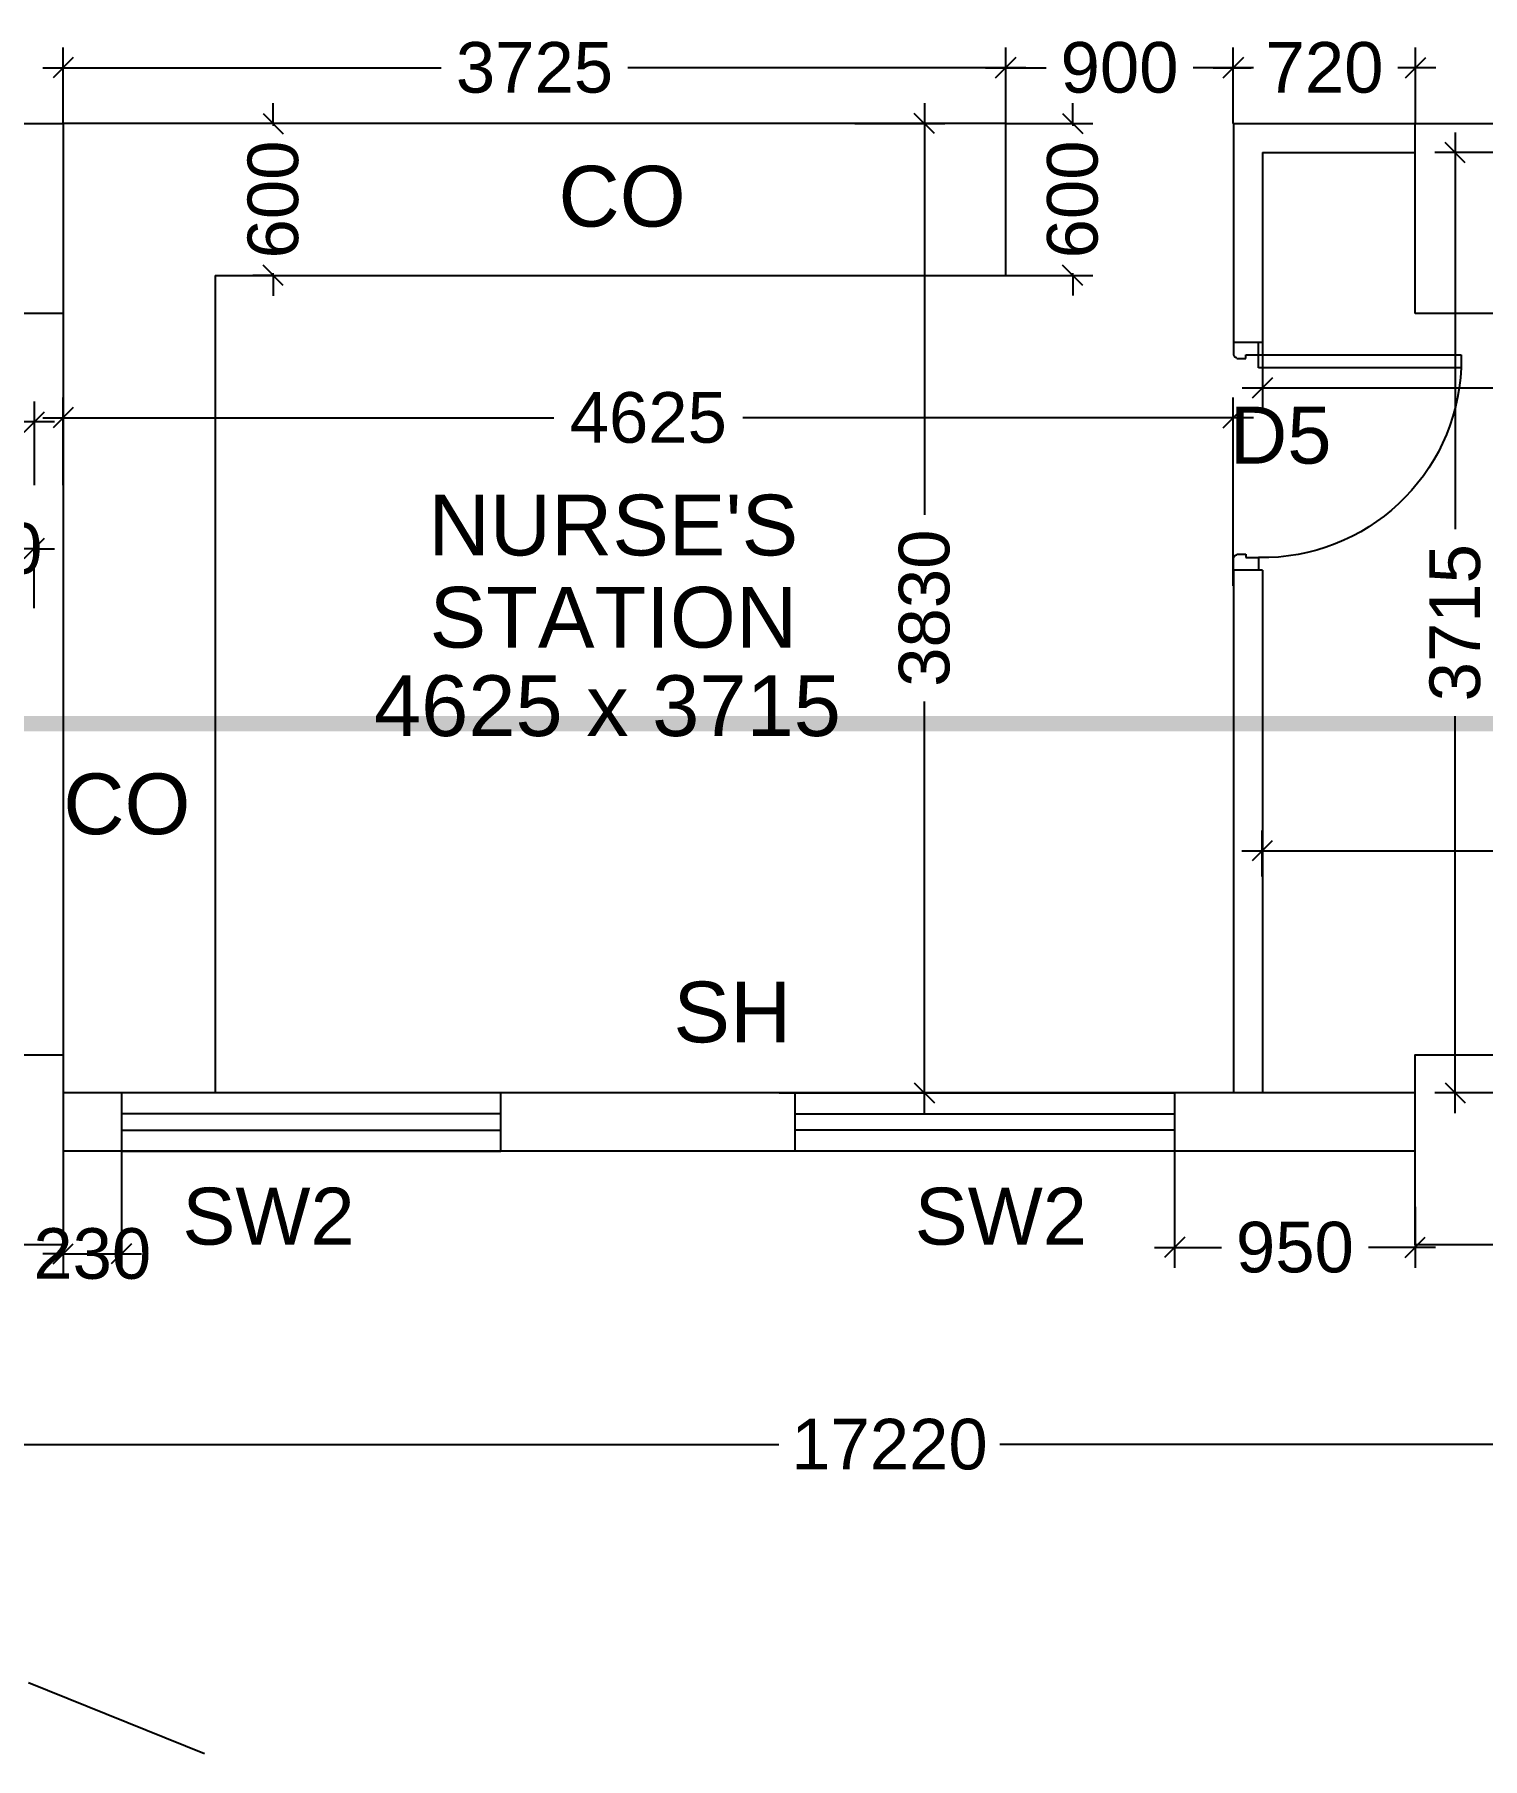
# Model space of a CAD drawing. Extents: x 7620542 to 7843793, y -6476226 to -6093835.
# Drawn here: x 7733204 to 7738926, y -6435819 to -6429007 of the extents above; entities that cross this region are included whole.
import ezdxf
from ezdxf.enums import TextEntityAlignment as Align

# ---------------------------------------------------------------- set-up
doc = ezdxf.new("R2010")
doc.units = 0
doc.header["$LTSCALE"] = 600
doc.header["$MEASUREMENT"] = 0
doc.header["$PDMODE"] = 35
doc.linetypes.add('DASHED', pattern=[0.75, 0.5, -0.25])
doc.linetypes.add('HIDDEN2', pattern=[0.1875, 0.125, -0.0625])
doc.layers.get('0').update_dxf_attribs({"linetype": 'CONTINUOUS'})
doc.layers.get('Defpoints').update_dxf_attribs({"linetype": 'CONTINUOUS'})
for name, color, linetype in [('Counter', 7, 'CONTINUOUS'), ('DOOR', 32, 'CONTINUOUS'), ('Duct', 8, 'CONTINUOUS'), ('joinery', 7, 'CONTINUOUS'), ('LA-column', 3, 'CONTINUOUS'), ('Room Dim', 1, 'CONTINUOUS'), ('Sections', 10, 'CONTINUOUS'), ('Shleves', 7, 'CONTINUOUS'), ('TEXT', 6, 'CONTINUOUS'), ('Walls', 7, 'CONTINUOUS'), ('WIN', 151, 'CONTINUOUS'), ('Working Dim', 5, 'CONTINUOUS')]:
    doc.layers.add(name, color=color, linetype=linetype)
doc.styles.add('ari', font='arial.ttf')
doc.styles.add('ARIAL', font='arial.ttf')
doc.dimstyles.new('int. dim', dxfattribs={"dimtxt": 450, "dimasz": 80, "dimexe": 80, "dimexo": 0, "dimgap": 70, "dimtad": 0, "dimdec": 0, "dimzin": 12, "dimdsep": 46, "dimtxsty": 'ari', "dimblk": 'OBLIQUE', "dimcen": 2, "dimdle": 80, "dimclrd": 256, "dimclre": 256, "dimclrt": 6, "dimadec": 0, "dimazin": 0, "dimtfac": 1, "dimtdec": 0, "dimtix": 1, "dimtmove": 2, "dimatfit": 3, "dimfxl": 1, "dimtolj": 1, "dimtzin": 0, "dimlwd": -1, "dimlwe": -1, "dimarcsym": 0})

# ---------------------------------------------------------------- blocks, each defined once
blk = doc.blocks.new('1000')
at = {"layer": 'DOOR'}
for p, q in [((0, -100), (0, 0)), ((0, 0), (49.7, 0)), ((49.7, 0), (49.7, -2.2)), ((63.2, -49.5), (49.7, -49.5)), ((49.7, -49.5), (49.7, -100)), ((63.2, -13.5), (61, -13.5)), ((63.2, -13.5), (63.2, -49.5)), ((836.8, -13.5), (836.8, -49.5)), ((836.8, -13.5), (839, -13.5)), ((836.8, -49.5), (850.3, -49.5)), ((850.3, 0), (850.3, -2.2)), ((900, 0), (850.3, 0)), ((850.3, -49.5), (850.3, -100)), ((900, -100), (900, 0)), ((49.7, -100), (0, -100)), ((49.7, -100), (49.7, -900.6)), ((100.2, -100), (49.7, -100)), ((100.2, -900.6), (100.2, -100)), ((850.3, -100), (900, -100)), ((49.7, -900.6), (100.2, -900.6))]:
    blk.add_line(p, q, dxfattribs=at)
for centre, major_axis, start_param, end_param in [((49.7, -13.5), (-7.95, 7.95), 3.926991, 5.497787), ((850.3, -13.5), (7.95, 7.95), 0.785398, 2.356194)]:
    blk.add_ellipse(centre, major_axis=major_axis, ratio=1, start_param=start_param, end_param=end_param, dxfattribs=at)
at = {"layer": 'DOOR', "color": 145}
blk.add_ellipse((64.3, -115.3), major_axis=(-519.7, 589.8), ratio=1, start_param=2.464943, end_param=4.009476, dxfattribs=at)
blk = doc.blocks.new('_Oblique')
at = {"color": 0, "linetype": 'ByBlock', "lineweight": -2}
blk.add_line((-0.5, -0.5), (0.5, 0.5), dxfattribs=at)
blk = doc.blocks.new('*D2291')
at = {"layer": 'Defpoints', "color": 0, "transparency": 16777216}
for p in [(7733203.1, -6430537.7), (7727973.1, -6430787.9, 6.3), (7733203.1, -6430787.9, 6.3)]:
    blk.add_point(p, dxfattribs=at)
at = {"layer": 'Working Dim', "transparency": 16777216}
for p, q in [((7727973.1, -6430787.9), (7727973.1, -6430457.7)), ((7733203.1, -6430787.9), (7733203.1, -6430457.7)), ((7727893.1, -6430537.7), (7730219.9, -6430537.7)), ((7733283.1, -6430537.7), (7730956.4, -6430537.7))]:
    blk.add_line(p, q, dxfattribs=at)
at = {"layer": 'Working Dim', "transparency": 16777216, "xscale": 80, "yscale": 80, "zscale": 80, "rotation": 180}
blk.add_blockref('_Oblique', (7727973.1, -6430537.7), dxfattribs=at)
at = {"layer": 'Working Dim', "transparency": 16777216, "xscale": 80, "yscale": 80, "zscale": 80}
blk.add_blockref('_Oblique', (7733203.1, -6430537.7), dxfattribs=at)
at = {"layer": 'Working Dim', "color": 6, "transparency": 16777216, "insert": (7730588.1, -6430537.7), "char_height": 200, "attachment_point": 5, "style": 'ari'}
blk.add_mtext('\\A1;5230', dxfattribs=at)
blk = doc.blocks.new('*D2293')
at = {"layer": 'Defpoints', "color": 0, "transparency": 16777216}
for p in [(7737941.6, -6430521.4), (7733317.1, -6430787.9, 6.3), (7737941.6, -6431185, 6.3)]:
    blk.add_point(p, dxfattribs=at)
at = {"layer": 'Working Dim', "transparency": 16777216}
for p, q in [((7733317.1, -6430787.9), (7733317.1, -6430441.4)), ((7737941.6, -6431185), (7737941.6, -6430441.4)), ((7733237.1, -6430521.4), (7735256, -6430521.4)), ((7738021.6, -6430521.4), (7736002.8, -6430521.4))]:
    blk.add_line(p, q, dxfattribs=at)
at = {"layer": 'Working Dim', "transparency": 16777216, "xscale": 80, "yscale": 80, "zscale": 80, "rotation": 180}
blk.add_blockref('_Oblique', (7733317.1, -6430521.4), dxfattribs=at)
at = {"layer": 'Working Dim', "transparency": 16777216, "xscale": 80, "yscale": 80, "zscale": 80}
blk.add_blockref('_Oblique', (7737941.6, -6430521.4), dxfattribs=at)
at = {"layer": 'Working Dim', "color": 6, "transparency": 16777216, "insert": (7735629.4, -6430521.4), "char_height": 200, "attachment_point": 5, "style": 'ari'}
blk.add_mtext('\\A1;4625', dxfattribs=at)
blk = doc.blocks.new('*D2294')
at = {"layer": 'Defpoints', "color": 0, "transparency": 16777216}
for p in [(7736446.3, -6429358.7, 3.4), (7736720.8, -6429358.7), (7736146.3, -6433188.7, 6.3)]:
    blk.add_point(p, dxfattribs=at)
at = {"layer": 'Working Dim', "transparency": 16777216}
for p, q in [((7736720.8, -6429278.7), (7736720.8, -6430905.5)), ((7736446.3, -6429358.7), (7736800.8, -6429358.7)), ((7736720.8, -6433268.7), (7736720.8, -6431641.9)), ((7736146.3, -6433188.7), (7736800.8, -6433188.7))]:
    blk.add_line(p, q, dxfattribs=at)
at = {"layer": 'Working Dim', "transparency": 16777216, "xscale": 80, "yscale": 80, "zscale": 80}
for p, rotation in [((7736720.8, -6429358.7), 90), ((7736720.8, -6433188.7), 270)]:
    blk.add_blockref('_Oblique', p, dxfattribs=dict(at, rotation=rotation))
at = {"layer": 'Working Dim', "color": 6, "transparency": 16777216, "insert": (7736720.8, -6431273.7), "char_height": 200, "attachment_point": 5, "rotation": 90, "style": 'ari'}
blk.add_mtext('\\A1;3830', dxfattribs=at)
blk = doc.blocks.new('*D2295')
at = {"layer": 'Defpoints', "color": 0, "transparency": 16777216}
for p in [(7741475.7, -6432232.3), (7738055.6, -6432334.3, 6.3), (7741475.7, -6432334.3, 6.3)]:
    blk.add_point(p, dxfattribs=at)
at = {"layer": 'Working Dim', "transparency": 16777216}
for p, q in [((7738055.6, -6432334.3), (7738055.6, -6432152.3)), ((7741475.7, -6432334.3), (7741475.7, -6432152.3)), ((7737975.6, -6432232.3), (7739397.4, -6432232.3)), ((7741555.7, -6432232.3), (7740133.9, -6432232.3))]:
    blk.add_line(p, q, dxfattribs=at)
at = {"layer": 'Working Dim', "transparency": 16777216, "xscale": 80, "yscale": 80, "zscale": 80, "rotation": 180}
blk.add_blockref('_Oblique', (7738055.6, -6432232.3), dxfattribs=at)
at = {"layer": 'Working Dim', "transparency": 16777216, "xscale": 80, "yscale": 80, "zscale": 80}
blk.add_blockref('_Oblique', (7741475.7, -6432232.3), dxfattribs=at)
at = {"layer": 'Working Dim', "color": 6, "transparency": 16777216, "insert": (7739765.7, -6432232.3), "char_height": 200, "attachment_point": 5, "style": 'ari'}
blk.add_mtext('\\A1;3420', dxfattribs=at)
blk = doc.blocks.new('*D2296')
at = {"layer": 'Defpoints', "color": 0, "transparency": 16777216}
for p in [(7738056.6, -6430135.8, 6.3), (7742791.2, -6430135.8, 6.3), (7742791.2, -6430403.7)]:
    blk.add_point(p, dxfattribs=at)
at = {"layer": 'Working Dim', "transparency": 16777216}
for p, q in [((7738056.6, -6430135.8), (7738056.6, -6430483.7)), ((7742791.2, -6430135.8), (7742791.2, -6430483.7)), ((7737976.6, -6430403.7), (7740050.5, -6430403.7)), ((7742871.2, -6430403.7), (7740797.3, -6430403.7))]:
    blk.add_line(p, q, dxfattribs=at)
at = {"layer": 'Working Dim', "transparency": 16777216, "xscale": 80, "yscale": 80, "zscale": 80, "rotation": 180}
blk.add_blockref('_Oblique', (7738056.6, -6430403.7), dxfattribs=at)
at = {"layer": 'Working Dim', "transparency": 16777216, "xscale": 80, "yscale": 80, "zscale": 80}
blk.add_blockref('_Oblique', (7742791.2, -6430403.7), dxfattribs=at)
at = {"layer": 'Working Dim', "color": 6, "transparency": 16777216, "insert": (7740423.9, -6430403.7), "char_height": 200, "attachment_point": 5, "style": 'ari'}
blk.add_mtext('\\A1;4735', dxfattribs=at)
blk = doc.blocks.new('*D2297')
at = {"layer": 'Defpoints', "color": 0, "transparency": 16777216}
for p in [(7738818.2, -6429473.6), (7739472.4, -6429473.6, 6.3), (7739308.9, -6433188.6, 6.3)]:
    blk.add_point(p, dxfattribs=at)
at = {"layer": 'Working Dim', "transparency": 16777216}
for p, q in [((7738818.2, -6429393.6), (7738818.2, -6430961.8)), ((7739472.4, -6429473.6), (7738738.2, -6429473.6)), ((7738818.2, -6433268.6), (7738818.2, -6431700.4)), ((7739308.9, -6433188.6), (7738738.2, -6433188.6))]:
    blk.add_line(p, q, dxfattribs=at)
at = {"layer": 'Working Dim', "transparency": 16777216, "xscale": 80, "yscale": 80, "zscale": 80}
for p, rotation in [((7738818.2, -6429473.6), 90), ((7738818.2, -6433188.6), 270)]:
    blk.add_blockref('_Oblique', p, dxfattribs=dict(at, rotation=rotation))
at = {"layer": 'Working Dim', "color": 6, "transparency": 16777216, "insert": (7738818.2, -6431331.1), "char_height": 200, "attachment_point": 5, "rotation": 90, "style": 'ari'}
blk.add_mtext('\\A1;3715', dxfattribs=at)
blk = doc.blocks.new('*D2348')
at = {"layer": 'Defpoints', "color": 0, "transparency": 16777216}
for p in [(7733317.1, -6429138.2), (7733317.1, -6429358.7, 3.4), (7737042.1, -6429358.7, 3.4)]:
    blk.add_point(p, dxfattribs=at)
at = {"layer": 'Working Dim', "transparency": 16777216}
for p, q in [((7733317.1, -6429358.7), (7733317.1, -6429058.2)), ((7737042.1, -6429358.7), (7737042.1, -6429058.2)), ((7733237.1, -6429138.2), (7734810.3, -6429138.2)), ((7737122.1, -6429138.2), (7735549, -6429138.2))]:
    blk.add_line(p, q, dxfattribs=at)
at = {"layer": 'Working Dim', "transparency": 16777216, "xscale": 80, "yscale": 80, "zscale": 80, "rotation": 180}
blk.add_blockref('_Oblique', (7733317.1, -6429138.2), dxfattribs=at)
at = {"layer": 'Working Dim', "transparency": 16777216, "xscale": 80, "yscale": 80, "zscale": 80}
blk.add_blockref('_Oblique', (7737042.1, -6429138.2), dxfattribs=at)
at = {"layer": 'Working Dim', "color": 6, "transparency": 16777216, "insert": (7735179.6, -6429138.2), "char_height": 200, "attachment_point": 5, "style": 'ari'}
blk.add_mtext('\\A1;3725', dxfattribs=at)
blk = doc.blocks.new('*D2349')
at = {"layer": 'Defpoints', "color": 0, "transparency": 16777216}
for p in [(7737042.1, -6429358.7, 3.4), (7737306.7, -6429358.7), (7737042.1, -6429958.7, 3.4)]:
    blk.add_point(p, dxfattribs=at)
at = {"layer": 'Working Dim', "transparency": 16777216}
for p, q in [((7737306.7, -6429358.7), (7737306.7, -6429278.7)), ((7737042.1, -6429358.7), (7737386.7, -6429358.7)), ((7737306.7, -6429358.7), (7737306.7, -6429367.5)), ((7737042.1, -6429958.7), (7737386.7, -6429958.7)), ((7737306.7, -6429958.7), (7737306.7, -6429949.8)), ((7737306.7, -6429958.7), (7737306.7, -6430038.7))]:
    blk.add_line(p, q, dxfattribs=at)
at = {"layer": 'Working Dim', "transparency": 16777216, "xscale": 80, "yscale": 80, "zscale": 80}
for p, rotation in [((7737306.7, -6429358.7), 270), ((7737306.7, -6429958.7), 90)]:
    blk.add_blockref('_Oblique', p, dxfattribs=dict(at, rotation=rotation))
at = {"layer": 'Working Dim', "color": 6, "transparency": 16777216, "insert": (7737306.7, -6429658.7), "char_height": 200, "attachment_point": 5, "rotation": 90, "style": 'ari'}
blk.add_mtext('\\A1;600', dxfattribs=at)
blk = doc.blocks.new('*D2350')
at = {"layer": 'Defpoints', "color": 0, "transparency": 16777216}
for p in [(7737941.6, -6429138.2), (7737042.1, -6429358.7), (7737941.6, -6429358.6, 6.3)]:
    blk.add_point(p, dxfattribs=at)
at = {"layer": 'Working Dim', "transparency": 16777216}
for p, q in [((7737042.1, -6429358.7), (7737042.1, -6429058.2)), ((7737941.6, -6429358.6), (7737941.6, -6429058.2)), ((7736962.1, -6429138.2), (7737201.3, -6429138.2)), ((7738021.6, -6429138.2), (7737782.5, -6429138.2))]:
    blk.add_line(p, q, dxfattribs=at)
at = {"layer": 'Working Dim', "transparency": 16777216, "xscale": 80, "yscale": 80, "zscale": 80, "rotation": 180}
blk.add_blockref('_Oblique', (7737042.1, -6429138.2), dxfattribs=at)
at = {"layer": 'Working Dim', "transparency": 16777216, "xscale": 80, "yscale": 80, "zscale": 80}
blk.add_blockref('_Oblique', (7737941.6, -6429138.2), dxfattribs=at)
at = {"layer": 'Working Dim', "color": 6, "transparency": 16777216, "insert": (7737491.9, -6429138.2), "char_height": 200, "attachment_point": 5, "style": 'ari'}
blk.add_mtext('\\A1;900', dxfattribs=at)
blk = doc.blocks.new('*D2351')
at = {"layer": 'Defpoints', "color": 0, "transparency": 16777216}
for p in [(7738662.1, -6429138.2), (7737941.6, -6429358.6, 6.3), (7738662.1, -6429358.6, 6.3)]:
    blk.add_point(p, dxfattribs=at)
at = {"layer": 'Working Dim', "transparency": 16777216}
for p, q in [((7737941.6, -6429358.6), (7737941.6, -6429058.2)), ((7738662.1, -6429358.6), (7738662.1, -6429058.2)), ((7737861.6, -6429138.2), (7738012.1, -6429138.2)), ((7738742.1, -6429138.2), (7738591.7, -6429138.2))]:
    blk.add_line(p, q, dxfattribs=at)
at = {"layer": 'Working Dim', "transparency": 16777216, "xscale": 80, "yscale": 80, "zscale": 80, "rotation": 180}
blk.add_blockref('_Oblique', (7737941.6, -6429138.2), dxfattribs=at)
at = {"layer": 'Working Dim', "transparency": 16777216, "xscale": 80, "yscale": 80, "zscale": 80}
blk.add_blockref('_Oblique', (7738662.1, -6429138.2), dxfattribs=at)
at = {"layer": 'Working Dim', "color": 6, "transparency": 16777216, "insert": (7738301.9, -6429138.2), "char_height": 200, "attachment_point": 5, "style": 'ari'}
blk.add_mtext('\\A1;720', dxfattribs=at)
blk = doc.blocks.new('*D2366')
at = {"layer": 'Defpoints', "color": 0, "transparency": 16777216}
for p in [(7733317.1, -6433413.8, 10.3), (7733547.1, -6433418.7), (7733547.1, -6433824.8)]:
    blk.add_point(p, dxfattribs=at)
at = {"layer": 'Working Dim', "transparency": 16777216}
for p, q in [((7733317.1, -6433413.8), (7733317.1, -6433904.8)), ((7733547.1, -6433418.7), (7733547.1, -6433904.8)), ((7733317.1, -6433824.8), (7733237.1, -6433824.8)), ((7733317.1, -6433824.8), (7733547.1, -6433824.8)), ((7733547.1, -6433824.8), (7733627.1, -6433824.8))]:
    blk.add_line(p, q, dxfattribs=at)
at = {"layer": 'Working Dim', "transparency": 16777216, "xscale": 80, "yscale": 80, "zscale": 80}
blk.add_blockref('_Oblique', (7733317.1, -6433824.8), dxfattribs=at)
at = {"layer": 'Working Dim', "transparency": 16777216, "xscale": 80, "yscale": 80, "zscale": 80, "rotation": 180}
blk.add_blockref('_Oblique', (7733547.1, -6433824.8), dxfattribs=at)
at = {"layer": 'Working Dim', "color": 6, "transparency": 16777216, "insert": (7733432.1, -6433824.8), "char_height": 200, "attachment_point": 5, "style": 'ari'}
blk.add_mtext('\\A1;230', dxfattribs=at)
blk = doc.blocks.new('*D2367')
at = {"layer": 'Defpoints', "color": 0, "transparency": 16777216}
for p in [(7737709.6, -6433418.8), (7738660.1, -6433638.8, 7.5), (7738660.1, -6433799.5)]:
    blk.add_point(p, dxfattribs=at)
at = {"layer": 'Working Dim', "transparency": 16777216}
for p, q in [((7737709.6, -6433418.8), (7737709.6, -6433879.5)), ((7738660.1, -6433638.8), (7738660.1, -6433879.5)), ((7737629.6, -6433799.5), (7737894.3, -6433799.5)), ((7738740.1, -6433799.5), (7738475.5, -6433799.5))]:
    blk.add_line(p, q, dxfattribs=at)
at = {"layer": 'Working Dim', "transparency": 16777216, "xscale": 80, "yscale": 80, "zscale": 80, "rotation": 180}
blk.add_blockref('_Oblique', (7737709.6, -6433799.5), dxfattribs=at)
at = {"layer": 'Working Dim', "transparency": 16777216, "xscale": 80, "yscale": 80, "zscale": 80}
blk.add_blockref('_Oblique', (7738660.1, -6433799.5), dxfattribs=at)
at = {"layer": 'Working Dim', "color": 6, "transparency": 16777216, "insert": (7738184.9, -6433799.5), "char_height": 200, "attachment_point": 5, "style": 'ari'}
blk.add_mtext('\\A1;950', dxfattribs=at)
blk = doc.blocks.new('*D2371')
at = {"layer": 'Defpoints', "color": 0, "transparency": 16777216}
for p in [(7745191.6, -6434578), (7727973.1, -6434618.8), (7745191.6, -6434618.8)]:
    blk.add_point(p, dxfattribs=at)
at = {"layer": 'Working Dim', "transparency": 16777216}
for p, q in [((7727973.1, -6434618.8), (7727973.1, -6434498)), ((7745191.6, -6434618.8), (7745191.6, -6434498)), ((7727893.1, -6434578), (7736145.8, -6434578)), ((7745271.6, -6434578), (7737019, -6434578))]:
    blk.add_line(p, q, dxfattribs=at)
at = {"layer": 'Working Dim', "transparency": 16777216, "xscale": 80, "yscale": 80, "zscale": 80, "rotation": 180}
blk.add_blockref('_Oblique', (7727973.1, -6434578), dxfattribs=at)
at = {"layer": 'Working Dim', "transparency": 16777216, "xscale": 80, "yscale": 80, "zscale": 80}
blk.add_blockref('_Oblique', (7745191.6, -6434578), dxfattribs=at)
at = {"layer": 'Working Dim', "color": 6, "transparency": 16777216, "insert": (7736582.4, -6434578), "char_height": 200, "attachment_point": 5, "style": 'ari'}
blk.add_mtext('\\A1;17220', dxfattribs=at)
blk = doc.blocks.new('*D2377')
at = {"layer": 'Defpoints', "color": 0, "transparency": 16777216}
for p in [(7734147.1, -6429359, 3.4), (7734147.1, -6429959, 3.4), (7734147.1, -6429959)]:
    blk.add_point(p, dxfattribs=at)
at = {"layer": 'Working Dim', "transparency": 16777216}
for p, q in [((7734147.1, -6429359), (7734147.1, -6429279)), ((7734147.1, -6429359), (7734067.1, -6429359)), ((7734147.1, -6429359), (7734147.1, -6429367.8)), ((7734147.1, -6429959), (7734067.1, -6429959)), ((7734147.1, -6429959), (7734147.1, -6429950.1)), ((7734147.1, -6429959), (7734147.1, -6430039))]:
    blk.add_line(p, q, dxfattribs=at)
at = {"layer": 'Working Dim', "transparency": 16777216, "xscale": 80, "yscale": 80, "zscale": 80}
for p, rotation in [((7734147.1, -6429359), 270), ((7734147.1, -6429959), 90)]:
    blk.add_blockref('_Oblique', p, dxfattribs=dict(at, rotation=rotation))
at = {"layer": 'Working Dim', "color": 6, "transparency": 16777216, "insert": (7734147.1, -6429659), "char_height": 200, "attachment_point": 5, "rotation": 90, "style": 'ari'}
blk.add_mtext('\\A1;600', dxfattribs=at)
blk = doc.blocks.new('*D2413')
at = {"layer": 'Defpoints', "color": 0, "transparency": 16777216}
for p in [(7732801.6, -6431038.8), (7732801.6, -6431273.6), (7733202.1, -6431273.7)]:
    blk.add_point(p, dxfattribs=at)
at = {"layer": 'Working Dim', "transparency": 16777216}
for p, q in [((7732801.6, -6431273.6), (7732801.6, -6430958.8)), ((7733202.1, -6431273.7), (7733202.1, -6430958.8)), ((7732801.6, -6431038.8), (7732721.6, -6431038.8)), ((7733202.1, -6431038.8), (7732801.6, -6431038.8)), ((7733202.1, -6431038.8), (7733282.1, -6431038.8))]:
    blk.add_line(p, q, dxfattribs=at)
at = {"layer": 'Working Dim', "transparency": 16777216, "xscale": 80, "yscale": 80, "zscale": 80}
blk.add_blockref('_Oblique', (7732801.6, -6431038.8), dxfattribs=at)
at = {"layer": 'Working Dim', "transparency": 16777216, "xscale": 80, "yscale": 80, "zscale": 80, "rotation": 180}
blk.add_blockref('_Oblique', (7733202.1, -6431038.8), dxfattribs=at)
at = {"layer": 'Working Dim', "color": 6, "transparency": 16777216, "insert": (7733001.9, -6431038.8), "char_height": 200, "attachment_point": 5, "style": 'ari'}
blk.add_mtext('\\A1;400', dxfattribs=at)

msp = doc.modelspace()

# ---------------------------------------------------------------- linework, layer by layer
at = {"layer": 'Counter'}
for p, q in [((7737042.324, -6429358.967, -19.389), (7733317.146, -6429358.967, -19.389)), ((7737042.324, -6429958.967, -19.389), (7737042.324, -6429358.967, -19.389)), ((7733917.147, -6429958.967, -19.389), (7737042.324, -6429958.967, -19.389))]:
    msp.add_line(p, q, dxfattribs=at)
at = {"layer": 'Duct', "color": 8, "linetype": 'HIDDEN2', "ltscale": 10}
msp.add_line((7727962.052, -6433418.687, -22.81), (7744821.649, -6440204.237, -22.81), dxfattribs=at)
at = {"layer": 'LA-column', "color": 2, "flags": 128}
for points, elevation in [([(7732567.146, -6430108.815), (7732567.146, -6429358.815), (7733317.146, -6429358.815), (7733317.146, -6430108.815)], -12.548), ([(7738659.969, -6430108.812), (7738659.969, -6429358.812), (7739409.969, -6429358.812), (7739409.969, -6430108.812)], -13.799), ([(7732567.146, -6433788.819), (7732567.146, -6433038.819), (7733317.146, -6433038.819), (7733317.146, -6433788.819)], -12.548), ([(7738659.969, -6433788.816), (7738659.969, -6433038.816), (7739409.969, -6433038.816), (7739409.969, -6433788.816)], -13.799)]:
    msp.add_lwpolyline(points, close=True, dxfattribs=dict(at, elevation=elevation))
at = {"layer": 'Sections', "linetype": 'DASHED', "lineweight": 0, "ltscale": 2, "const_width": 60, "elevation": -14.83, "flags": 128}
msp.add_lwpolyline([(7764050.867, -6431729.833), (7764598.735, -6430597.18), (7764598.735, -6431729.833), (7639175.207, -6431729.833), (7639175.207, -6430597.18), (7639723.075, -6431729.833)], dxfattribs=at)
at = {"layer": 'Walls'}
for p, q in [((7737941.649, -6429358.597, -22.81), (7738661.148, -6429358.597, -22.81)), ((7737941.649, -6429358.597, -22.81), (7737941.649, -6430223.66, -22.81)), ((7738056.649, -6429473.597, -22.81), (7738661.148, -6429473.597, -22.81)), ((7738056.649, -6429473.597, -22.81), (7738056.649, -6430223.66, -22.81)), ((7733917.147, -6429958.967, -22.81), (7733917.147, -6433188.663, -22.81)), ((7733317.147, -6430108.663, -22.81), (7733317.147, -6433038.819, -22.81)), ((7738056.649, -6430223.66, -22.81), (7737941.649, -6430223.66, -22.81)), ((7737941.649, -6431123.665, -22.81), (7737941.649, -6433188.597, -22.81)), ((7738056.649, -6431123.665, -22.81), (7737941.649, -6431123.665, -22.81)), ((7738056.649, -6431123.665, -22.81), (7738056.649, -6433188.597, -22.81)), ((7738660.057, -6433188.732, -22.81), (7733317.146, -6433188.665, -22.81)), ((7738660.057, -6433418.778, -22.81), (7733317.146, -6433418.687, -22.81))]:
    msp.add_line(p, q, dxfattribs=at)
at = {"layer": 'WIN', "linetype": 'Continuous', "elevation": -22.81}
for points in [[(7733547.147, -6433418.663), (7735047.147, -6433418.663), (7735047.147, -6433188.663), (7733547.147, -6433188.663)], [(7737709.649, -6433418.663), (7736209.649, -6433418.663), (7736209.649, -6433188.663), (7737709.649, -6433188.663)], [(7733547.147, -6433335.88), (7735047.147, -6433335.88), (7735047.147, -6433271.447), (7733547.147, -6433271.447)], [(7737709.649, -6433335.88), (7736209.649, -6433335.88), (7736209.649, -6433271.447), (7737709.649, -6433271.447)]]:
    msp.add_lwpolyline(points, close=True, dxfattribs=at)

# ---------------------------------------------------------------- block references
at = {"layer": 'DOOR', "linetype": 'Continuous', "xscale": -1, "rotation": 89.99998697995191}
msp.add_blockref('1000', (7737941.649, -6430223.665, -22.81), dxfattribs=at)

# ---------------------------------------------------------------- texts
at = {"layer": 'Counter', "color": 10, "style": 'ARIAL'}
for p in [(7735274.425, -6429765.949, -21.672), (7733317.147, -6432166.829, -22.81)]:
    msp.add_text('CO', height=240, dxfattribs=at).set_placement(p)
at = {"layer": 'joinery', "style": 'ari'}
for s, p in [('D5', (7738128.803, -6430702.378, -22.81)), ('SW2', (7734128.684, -6433788.352, -22.81)), ('SW2', (7737022.741, -6433788.352, -22.81))]:
    msp.add_text(s, height=225, dxfattribs=at).set_placement(p, align=Align.CENTER)
at = {"layer": 'Room Dim', "style": 'ARIAL'}
msp.add_text('4625 x 3715', height=240, dxfattribs=at).set_placement((7735467.908, -6431658.993, -22.81), align=Align.MIDDLE_CENTER)
at = {"layer": 'Shleves', "color": 10, "style": 'ARIAL'}
msp.add_text('SH', height=240, dxfattribs=at).set_placement((7735728.796, -6432989.205, -26.803))
at = {"layer": 'TEXT', "color": 7, "style": 'ARIAL'}
for s, p in [("NURSE'S", (7735491.351, -6431065.289, -22.81)), ('STATION', (7735491.351, -6431429.556, -22.81))]:
    msp.add_text(s, height=240, dxfattribs=at).set_placement(p, align=Align.CENTER)

# ---------------------------------------------------------------- dimensions: what is measured, and where the dimension line sits
at = {"layer": 'Working Dim'}
for base, p1, p2, override, picture, middle in [((7733317.147, -6429138.214, -22.81), (7737042.147, -6429358.683, -19.389), (7733317.147, -6429358.683, -19.389), {"dimtxt": 200}, '*D2348', (7735179.647, -6429138.214, -22.81)), ((7737941.649, -6429138.214, -22.81), (7737042.147, -6429358.683, -22.81), (7737941.649, -6429358.597, -16.541), {"dimtxt": 200}, '*D2350', (7737491.898, -6429138.214, -22.81)), ((7738662.148, -6429138.214, -22.81), (7737941.649, -6429358.597, -16.541), (7738662.148, -6429358.597, -16.541), {"dimtxt": 200}, '*D2351', (7738301.898, -6429138.214, -22.81)), ((7742791.179, -6430403.702, -22.81), (7738056.649, -6430135.806, -16.541), (7742791.179, -6430135.805, -16.541), {"dimtxt": 200}, '*D2296', (7740423.914, -6430403.702, -22.81)), ((7733203.147, -6430537.738, -22.81), (7727973.147, -6430787.901, -16.541), (7733203.147, -6430787.901, -16.541), {"dimtxt": 200}, '*D2291', (7730588.147, -6430537.738, -22.81)), ((7737941.649, -6430521.372, -22.81), (7733317.147, -6430787.901, -16.541), (7737941.649, -6431184.967, -16.541), {"dimtxt": 200}, '*D2293', (7735629.398, -6430521.372, -22.81)), ((7732801.649, -6431038.844, -22.81), (7733202.147, -6431273.663, -22.81), (7732801.649, -6431273.648, -22.81), {"dimtxt": 200, "dimarcsym": 1}, '*D2413', (7733001.898, -6431038.844, -22.81)), ((7741475.681, -6432232.265, -22.81), (7738055.649, -6432334.289, -16.541), (7741475.681, -6432334.289, -16.541), {"dimtxt": 200}, '*D2295', (7739765.665, -6432232.265, -22.81)), ((7733547.147, -6433824.763, -22.81), (7733317.146, -6433413.819, -12.548), (7733547.147, -6433418.691, -22.81), {"dimtxt": 200, "dimarcsym": 1}, '*D2366', (7733432.147, -6433824.763, -22.81)), ((7738660.147, -6433799.46, -22.81), (7737709.648, -6433418.762, -22.81), (7738660.147, -6433638.758, -15.289), {"dimtxt": 200, "dimarcsym": 1}, '*D2367', (7738184.897, -6433799.46, -22.81))]:
    dim = msp.add_linear_dim(base=base, p1=p1, p2=p2, dimstyle='int. dim', override=override, dxfattribs=at)
    dim.commit()
    dim.dimension.update_dxf_attribs({"geometry": picture, "text_midpoint": middle})
for base, p1, p2, override, picture, middle in [((7734147.139, -6429958.967, -22.81), (7734147.139, -6429358.967, -19.389), (7734147.139, -6429958.967, -19.389), {"dimtxt": 200, "dimarcsym": 1}, '*D2377', (7734147.139, -6429658.967, -22.81)), ((7736720.766, -6429358.683, -22.81), (7736146.312, -6433188.704, -16.541), (7736446.312, -6429358.683, -19.389), {"dimtxt": 200}, '*D2294', (7736720.766, -6431273.694, -22.81)), ((7737306.698, -6429358.683, -22.81), (7737042.147, -6429958.683, -19.389), (7737042.147, -6429358.683, -19.389), {"dimtxt": 200}, '*D2349', (7737306.698, -6429658.683, -22.81)), ((7738818.15, -6429473.597, -22.81), (7739308.869, -6433188.597, -16.541), (7739472.392, -6429473.597, -16.541), {"dimtxt": 200}, '*D2297', (7738818.15, -6431331.097, -22.81))]:
    dim = msp.add_linear_dim(base=base, p1=p1, p2=p2, angle=90, dimstyle='int. dim', override=override, dxfattribs=at)
    dim.commit()
    dim.dimension.update_dxf_attribs({"geometry": picture, "text_midpoint": middle})
dim = msp.add_linear_dim(base=(7745191.649, -6434578.023, -22.81), p1=(7727973.146, -6434618.77, -22.81), p2=(7745191.649, -6434618.77, -22.81), text='17220', dimstyle='int. dim', override={"dimtxt": 200, "dimarcsym": 1}, dxfattribs=at)
dim.commit()
dim.dimension.update_dxf_attribs({"geometry": '*D2371', "text_midpoint": (7736582.397, -6434578.023, -22.81)})

doc.saveas('drawing.dxf')
